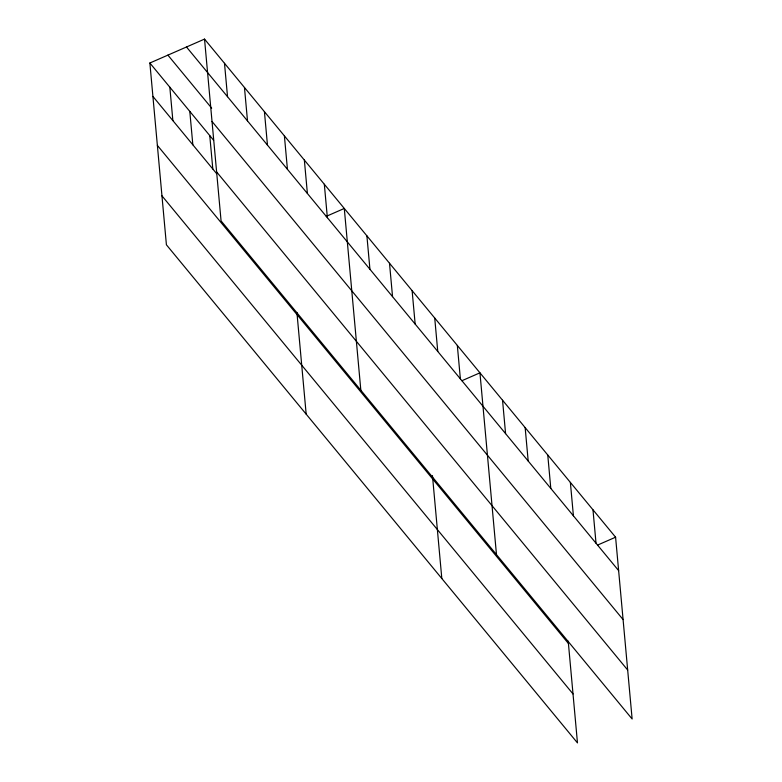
<?xml version="1.0" encoding="UTF-8"?>
<svg xmlns="http://www.w3.org/2000/svg" width="782" height="782" viewBox="0 0 782 782"><rect width="100%" height="100%" fill="white"/><g stroke="black" fill="none" stroke-linecap="round" stroke-linejoin="round"><path stroke-width="1.17" d="M568.211 641.152L577.468 742.9L166.41 244.795L149.87 63.01L204.532 39.1L615.59 537.205L632.13 718.99L221.071 220.886L204.532 39.1M326.25 216.35L344.285 208.462L360.834 390.238M461.898 380.726L479.943 372.828L496.482 554.614M597.546 545.093L615.59 537.205M186.487 46.988L618.63 570.616M167.905 55.121L211.678 108.16M212.03 121.474L623.088 619.579M149.87 63.01L213.603 140.242M216.614 171.923L627.672 670.027M152.91 96.421L216.643 173.653M157.368 145.384L568.426 643.488M161.952 195.832L573.011 693.937M592.981 509.815L596.021 543.216M570.371 482.416L573.411 515.827M547.762 455.016L550.802 488.427M525.152 427.627L528.192 461.028M502.543 400.228L505.583 433.639M457.333 345.439L460.373 378.85M434.724 318.039L437.764 351.45M432.456 475.612L441.82 578.524M412.114 290.64L415.154 324.051M389.504 263.251L392.544 296.661M366.895 235.851L369.935 269.262M324.325 184.259L327.365 217.67M304.354 160.066L307.394 193.477M284.394 135.873L287.434 169.283M296.916 312.409L306.173 414.147M264.424 111.679L267.464 145.09M244.463 87.486L247.503 120.897M224.493 63.293L227.533 96.704M209.762 135.589L212.812 169M189.801 111.396L192.841 144.807M169.831 87.203L172.871 120.614"/></g></svg>
